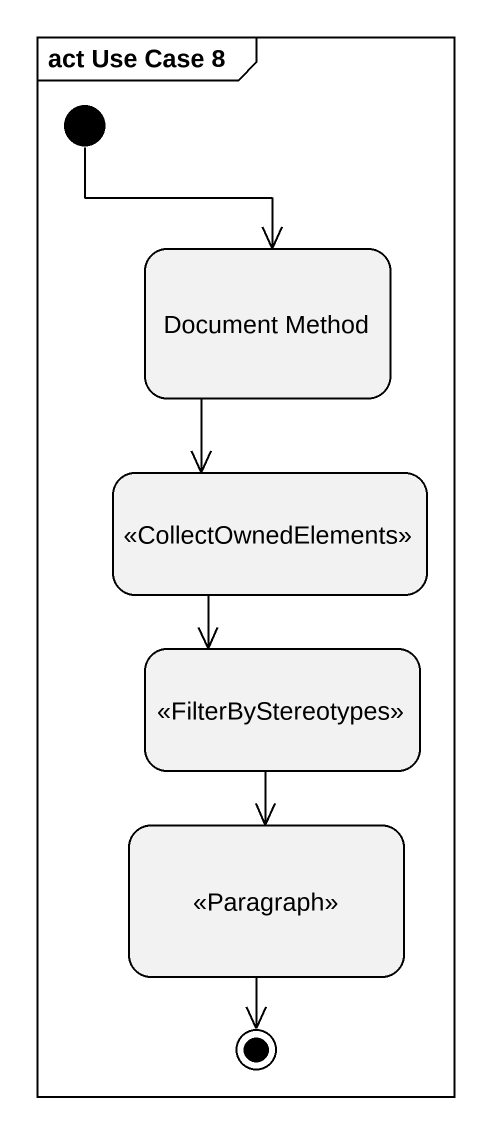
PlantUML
@startuml
mainframe act Use Case 8
hide empty description
state "Document Method" as Document_Method
state " " as state1 <<CollectOwnedElements>>
state " " as state2 <<FilterByStereotypes>>
state " " as state3 <<Paragraph>>
[*] --> Document_Method
Document_Method --> state1
state1 --> state2
state2 --> state3
state3 --> [*]
@enduml
